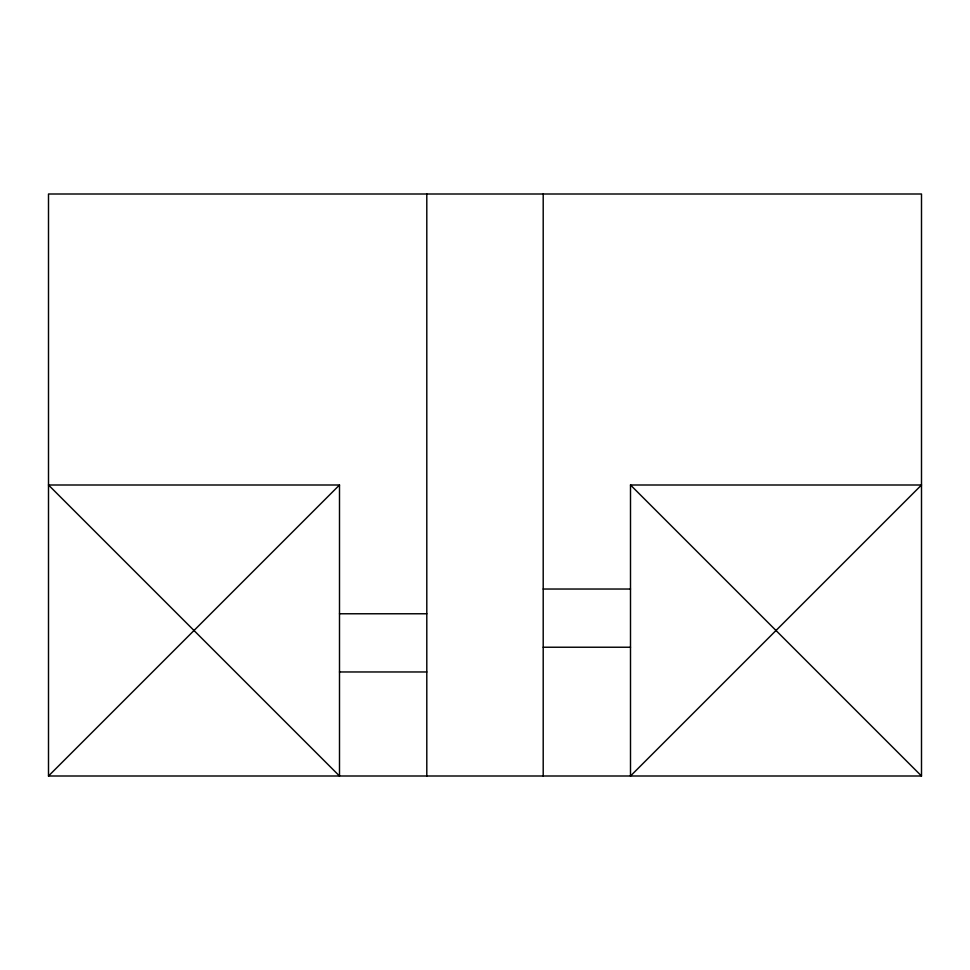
<?xml version="1.0" encoding="UTF-8"?>
<svg xmlns="http://www.w3.org/2000/svg" width="970" height="970" viewBox="0 0 970 970"><rect width="100%" height="100%" fill="white"/><g stroke="black" fill="none" stroke-linecap="round" stroke-linejoin="round"><path stroke-width="1.45" d="M48.5 776L921.5 776L921.5 194L48.5 194L48.5 776L339.5 485L48.5 485L339.5 776L339.5 485M630.5 485L921.5 485L630.5 776L630.5 485L921.5 776M543.2 589.033L630.5 589.033M339.5 613.767L426.8 613.767M543.2 647.232L630.5 647.232M339.5 671.967L426.8 671.967M543.2 194L543.2 776M426.8 194L426.8 776"/></g></svg>
